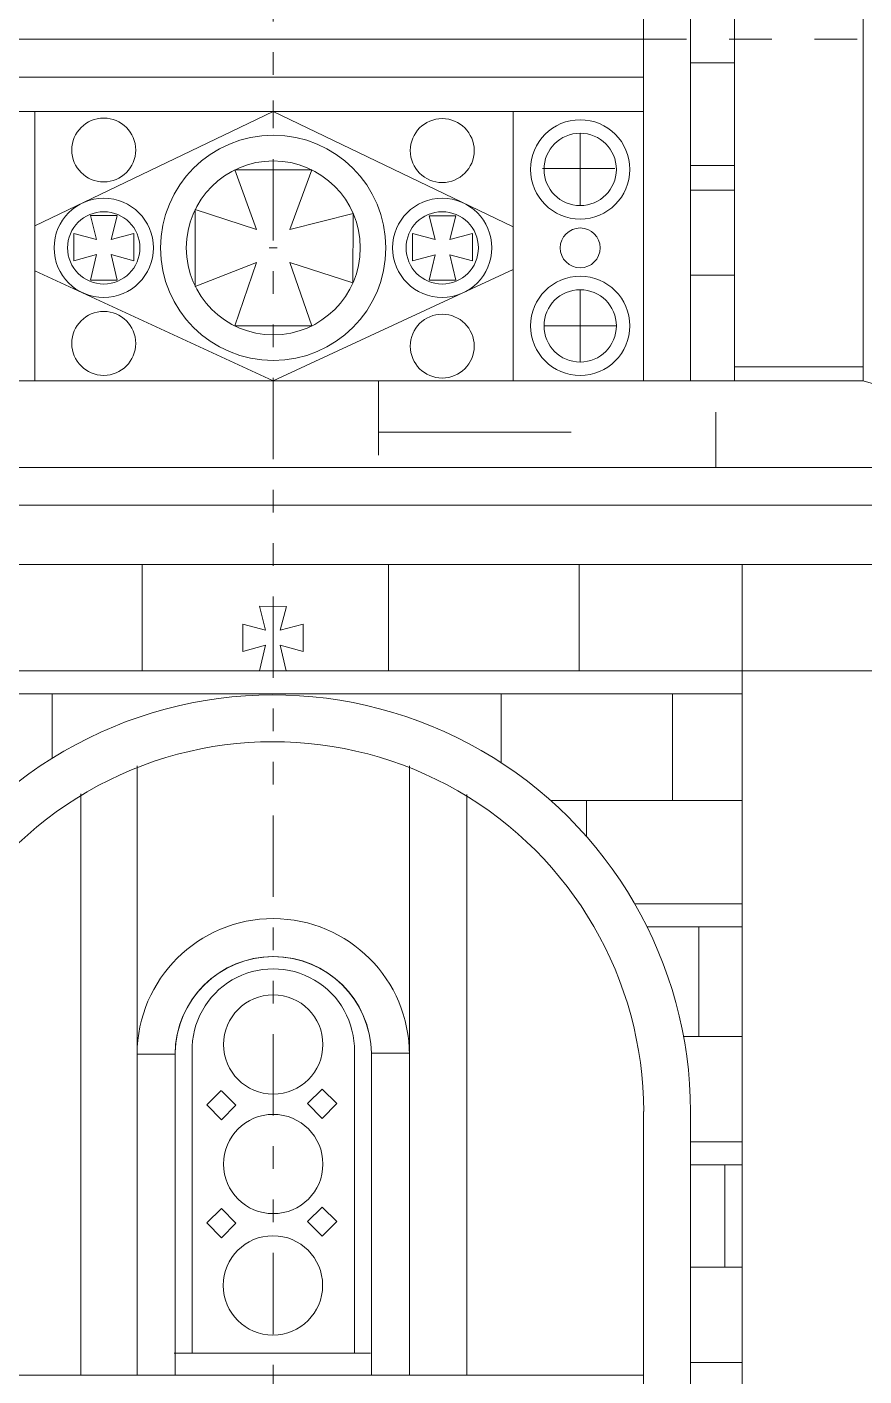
# Model space of a CAD drawing. Header units: millimetres. Extents: x -490789 to -449459, y 209001 to 327650.
# Drawn here: x -464339 to -461573, y 222303 to 226762 of the extents above; entities that cross this region are included whole.
import ezdxf

# ---------------------------------------------------------------- set-up
doc = ezdxf.new("R2010")
doc.units = ezdxf.units.MM
doc.header["$MEASUREMENT"] = 0
for name, pattern in [('2-Штрих-Штриховая', [723.19442, 264.583325, -105.833328, 70.555556, -105.833328, 70.555556, -105.833328]), ('Штрих-Штриховая', [546.805537, 264.583325, -105.833328, 70.555556, -105.833328]), ('Штриховая', [282.222223, 141.111112, -141.111112])]:
    doc.linetypes.add(name, pattern=pattern)
for name, color, linetype, lineweight in [('0_Ном._пера__12_Ном._пера__12_Ном._пера__12', 12, 'Continuous', 18), ('0_Ном._пера__7_Ном._пера__15_Ном._пера__15', 15, 'Continuous', 18), ('0_Ном._пера__7_Ном._пера__1_Ном._пера__1', 1, 'Continuous', 18), ('0_Ном._пера__7_Ном._пера__5_Ном._пера__5', 5, 'Continuous', 18), ('0_Ном._пера__7_Ном._пера__7_Ном._пера__1', 1, 'Continuous', 18), ('0_Ном._пера__7_Ном._пера__7_Ном._пера__7', 7, 'Continuous', 18), ('0_Ном._пера__7_Ном._пера__8_Ном._пера__8', 8, 'Continuous', 18), ('0_Ном_пера__1_Ном_пера__1_Ном_пера__1_Ном._пера__1_Ном_пера__1_Ном_пера__1_Ном_пера__1_Ном_пера__1_Ном_пера__1_Ном_пера__1_Ном_пера__1_Ном_пера__1_Ном_пера__1_Ном_пера__1_Ном_пера__1_Ном_пера__1_Ном_пера__1_Ном_пера__1_Ном_пера__1_Ном_пера__1_Ном_пера___D_Ном._пера__1', 1, 'Continuous', 18), ('0_Ном_пера__1_Ном_пера__1_Ном_пера__1_Ном._пера__1_Ном_пера__1_Ном_пера__1_Ном_пера__1_Ном_пера__1_Ном_пера__1_Ном_пера__1_Ном_пера__1_Ном_пера__1_Ном_пера__1_Ном_пера__1_Ном_пера__1_Ном_пера__1_Ном_пера__1_Ном_пера__1_Ном_пера__1_Ном_пера__1_Ном_пера___D_Ном._пера__7', 7, 'Continuous', 18), ('0_Ном_пера__1_Ном_пера__1_Ном_пера__1_Ном_пера__1_Ном_пера__1_Ном_пера__1_Ном_пера__1_Ном_пера__1_Ном_пера__1_Ном_пера__1_Ном._пера__1_Ном_пера__1_Ном_пера__1_Ном_пера__1_Ном_пера__1_Ном_пера__1_Ном_пера__1_Ном_пера__1_Ном_пера__1_Ном_пера__1_Ном_пера___D_Ном._пера__1', 1, 'Continuous', 18), ('0_Ном_пера__1_Ном_пера__1_Ном_пера__1_Ном_пера__1_Ном_пера__1_Ном_пера__1_Ном_пера__1_Ном_пера__1_Ном_пера__1_Ном_пера__1_Ном._пера__1_Ном_пера__1_Ном_пера__1_Ном_пера__1_Ном_пера__1_Ном_пера__1_Ном_пера__1_Ном_пера__1_Ном_пера__1_Ном_пера__1_Ном_пера___D_Ном._пера__7', 7, 'Continuous', 18), ('0_Ном_пера__5_Ном_пера__5_Ном_пера__5_Ном_пера__5_Ном_пера__5_Ном_пера__5_Ном_пера__5_Ном_пера__5_Ном_пера__5_Ном_пера__5_Ном_пера__5_Ном_пера__5_Ном_пера__5_Ном_пера__5_Ном_пера__5_Ном_пера__5_Ном._пера__5_Ном_пера__5_Ном_пера__5_Ном_пера__5_Ном_пера___7_Ном._пера__5', 5, 'Continuous', 18), ('0_Ном_пера__7_Ном_пера__7_Ном_пера__7_Ном_пера__7_Ном_пера__7_Ном_пера__7_Ном_пера__7_Ном_пера__7_Ном_пера__7_Ном._пера__7_Ном_пера__7_Ном_пера__7_Ном_пера__7_Ном_пера__7_Ном_пера__7_Ном_пера__7_Ном_пера__7_Ном_пера__7_Ном_пера__7_Ном_пера__7_Ном_пера___7_Ном._пера__7', 7, 'Continuous', 18), ('0_Ном_пера__7_Ном_пера__7_Ном_пера__7_Ном_пера__7_Ном_пера__7_Ном_пера__7_Ном_пера__7_Ном_пера__7_Ном_пера__7_Ном_пера__7_Ном_пера__7_Ном_пера__7_Ном_пера__7_Ном_пера__7_Ном_пера__7_Ном._пера__7_Ном_пера__7_Ном._пера__7_Ном_пера__7_Ном._пера__7_Ном_пера_2_Ном._пера__7', 7, 'Continuous', 18), ('0_Ном_пера__7_Ном_пера__7_Ном_пера__7_Ном_пера__7_Ном_пера__7_Ном_пера__7_Ном_пера__7_Ном_пера__7_Ном_пера__7_Ном_пера__7_Ном_пера__7_Ном_пера__7_Ном_пера__7_Ном_пера__7_Ном_пера__7_Ном_пера__7_Ном_пера__7_Ном_пера__7_Ном_пера__7_Ном_пера__7_Ном_пера__7_8_Ном._пера__1', 1, 'Continuous', 18), ('0_Ном_пера__7_Ном_пера__7_Ном_пера__7_Ном_пера__7_Ном_пера__7_Ном_пера__7_Ном_пера__7_Ном_пера__7_Ном_пера__7_Ном_пера__7_Ном_пера__7_Ном_пера__7_Ном_пера__7_Ном_пера__7_Ном_пера__7_Ном_пера__7_Ном_пера__7_Ном_пера__7_Ном_пера__7_Ном_пера__7_Ном_пера__7_8_Ном._пера__7', 7, 'Continuous', 18), ('0_Ном_пера__7_Ном_пера__7_Ном_пера__7_Ном_пера__7_Ном_пера__7_Ном_пера__7_Ном_пера__7_Ном_пера__7_Ном_пера__7_Ном_пера__7_Ном_пера__7_Ном_пера__7_Ном_пера__7_Ном_пера__7_Ном_пера__7_Ном_пера__7_Ном_пера__7_Ном_пера__7_Ном_пера__7_Ном_пера__7_Ном_пера__7_C_Ном._пера__1', 1, 'Continuous', 18), ('0_Ном_пера__7_Ном_пера__7_Ном_пера__7_Ном_пера__7_Ном_пера__7_Ном_пера__7_Ном_пера__7_Ном_пера__7_Ном_пера__7_Ном_пера__7_Ном_пера__7_Ном_пера__7_Ном_пера__7_Ном_пера__7_Ном_пера__7_Ном_пера__7_Ном_пера__7_Ном_пера__7_Ном_пера__7_Ном_пера__7_Ном_пера__7_C_Ном._пера__7', 7, 'Continuous', 18), ('hatch_Ном_пера__254_Ном_пера__254_Ном_пера__254_Ном._пера__254_Ном_пера__254_Ном._пера__9_Ном_пера__9_Ном_пера__9_Ном_пера__12_Ном_пера__12_Ном_пера__12_Ном_пера__12_Ном_пера__12_Ном_пера__12_Ном_пера__1_Ном_пера__1_Ном_пера__1_Ном_пера__1_Ном_пера__1_Н_B_Ном._пера__1', 1, 'Continuous', 18), ('hatch_Ном_пера__254_Ном_пера__254_Ном_пера__254_Ном._пера__254_Ном_пера__254_Ном._пера__9_Ном_пера__9_Ном_пера__9_Ном_пера__12_Ном_пера__12_Ном_пера__12_Ном_пера__12_Ном_пера__12_Ном_пера__12_Ном_пера__1_Ном_пера__1_Ном_пера__1_Ном_пера__1_Ном_пера__1_Н_B_Ном._пера__7', 7, 'Continuous', 18), ('Line 0.25_Ном_пера__7_Ном_пера__7_Ном_пера__7_Ном_пера__7_Ном_пера__7_Ном_пера__7_Ном_пера__7_Ном_пера__7_Ном_пера__7_Ном_пера__7_Ном_пера__7_Ном._пера__7_Ном._пера__7_Ном._пера__7_Ном._пера__7_Ном._пера__102_Ном._пера__102', 102, 'Continuous', 18)]:
    doc.layers.add(name, color=color, linetype=linetype, lineweight=lineweight)

msp = doc.modelspace()

# ---------------------------------------------------------------- linework, layer by layer
at = {"layer": '0_Ном._пера__12_Ном._пера__12_Ном._пера__12', "linetype": '2-Штрих-Штриховая'}
for p, q in [((-463525.4, 218105.7), (-463525.4, 234468.5)), ((-463525.4, 218101.4), (-463525.4, 230380.2))]:
    msp.add_line(p, q, dxfattribs=at)
at = {"layer": '0_Ном._пера__7_Ном._пера__15_Ном._пера__15', "linetype": 'Continuous'}
msp.add_line((-461976.2, 224633.7), (-461076.2, 224633.7), dxfattribs=at)
at = {"layer": '0_Ном._пера__7_Ном._пера__1_Ном._пера__1', "linetype": 'Continuous'}
msp.add_line((-461976.2, 223863.8), (-462330.9, 223863.8), dxfattribs=at)
at = {"layer": '0_Ном._пера__7_Ном._пера__5_Ном._пера__5', "linetype": 'Continuous'}
for centre in [(-463525.4, 223398.4), (-463525.4, 223003.3), (-463526.3, 222602.1)]:
    msp.add_circle(centre, 164.1, dxfattribs=at)
at = {"layer": '0_Ном._пера__7_Ном._пера__7_Ном._пера__1', "linetype": 'Continuous'}
msp.add_line((-462001.6, 226304.4), (-462146.6, 226304.4), dxfattribs=at)
for centre, radius, start, end in [((-463525.4, 223364.5), 450, 0, 179.7617), ((-463525.4, 223364.8), 324.3, 0.7789, 179.7264)]:
    msp.add_arc(centre, radius, start, end, dxfattribs=at)
at = {"layer": '0_Ном._пера__7_Ном._пера__7_Ном._пера__7', "linetype": 'Continuous'}
for p, q in [((-462001.6, 230286.8), (-462001.6, 225592.3)), ((-462301.4, 228614.6), (-462301.4, 225592.3)), ((-462146.6, 225593.4), (-462146.6, 228614.6)), ((-464751.6, 226721.6), (-462301.4, 226721.6)), ((-464751.6, 226596), (-462301.4, 226596)), ((-463525.4, 226482.8), (-463525.4, 226518.7)), ((-464751.6, 226482.8), (-462301.4, 226482.8)), ((-464313.8, 226482.8), (-464313.8, 225592.3)), ((-463525.4, 226482.8), (-464313.8, 226104.2)), ((-463525.4, 226482.8), (-462732.2, 226100.8)), ((-462732.2, 226482.8), (-462732.2, 225592.3)), ((-462511.1, 226410.6), (-462511.1, 226171.6)), ((-463398.3, 226289.5), (-463652.7, 226289.4)), ((-463580.6, 226092.9), (-463652.7, 226289.4)), ((-463398.3, 226289.5), (-463470.9, 226092.9)), ((-462635.4, 226294), (-462396.4, 226294)), ((-463783.2, 225904.5), (-463783.2, 226158.9)), ((-463783.2, 226158.9), (-463580.6, 226092.9)), ((-463470.9, 226092.9), (-463261.5, 226145.6)), ((-463261.5, 226145.6), (-463262, 225916.5)), ((-464313.8, 225956.3), (-463525.4, 225592.3)), ((-463580.6, 225982.9), (-463783.2, 225904.5)), ((-463652.5, 225773.8), (-463580.6, 225982.9)), ((-463525.4, 225592.3), (-462732.2, 225959.7)), ((-463262, 225916.5), (-463470.9, 225982.9)), ((-463470.9, 225982.9), (-463398.1, 225773.9)), ((-464129.8, 225925), (-464041, 225925)), ((-463010.6, 225924.9), (-462921.8, 225924.9)), ((-462511.1, 225893.3), (-462511.1, 225654.2)), ((-463398.1, 225773.9), (-463652.5, 225773.8)), ((-462630.6, 225773.8), (-462391.6, 225773.8)), ((-462001.6, 225637.9), (-461576.3, 225637.9)), ((-465983.3, 225592.3), (-461576.3, 225592.3)), ((-461576.3, 225592.3), (-460582.6, 225306.3)), ((-465983.3, 225305.6), (-461076.2, 225305.6)), ((-465852.7, 225305.6), (-460582.6, 225305.6)), ((-465983.3, 225180.7), (-460775.9, 225180.7)), ((-461076.2, 224985.6), (-465983.3, 224985.6)), ((-463958.5, 224985.6), (-463958.5, 224633.7)), ((-463144.4, 224985.6), (-463144.4, 224633.7)), ((-462514.1, 224985.6), (-462514.1, 224633.7)), ((-461976.2, 219305.6), (-461976.2, 224985.6)), ((-464256.1, 224557.6), (-464256.1, 224344.4)), ((-462772.5, 224557.6), (-462772.5, 224330.3)), ((-462206.5, 224557.6), (-462206.5, 224204.4)), ((-463975.4, 224319.4), (-463975.4, 222305.6)), ((-463075.4, 224319.4), (-463075.4, 222305.6)), ((-464161.6, 224227.3), (-464161.6, 222305.6)), ((-462885.3, 224225), (-462885.3, 222305.6)), ((-462607.9, 224204.4), (-461976.2, 224204.4)), ((-462489.8, 224204.4), (-462489.8, 224085.5)), ((-462119.3, 223787.8), (-462119.3, 223425.1)), ((-463975.4, 223407), (-463975.4, 222305.6)), ((-463849.6, 223371.7), (-463849.6, 222305.6)), ((-463793.6, 223381.9), (-463793.6, 222378.1)), ((-463257.2, 223381.9), (-463257.2, 222378.1)), ((-463201.2, 223370.7), (-463201.2, 222305.6)), ((-463075.4, 223395.7), (-463075.4, 222305.6)), ((-462301.4, 223176.8), (-462301.4, 219305.6)), ((-462146.6, 223176.8), (-462146.6, 219305.6)), ((-461976.2, 222662.1), (-462146.6, 222662.1)), ((-463853, 222378.1), (-463204.5, 222378.1)), ((-464751.6, 222305.6), (-462301.4, 222305.6))]:
    msp.add_line(p, q, dxfattribs=at)
for centre, radius in [((-464085.5, 226355.2), 105.6), ((-462967, 226353.3), 105.6), ((-462511.1, 226291.1), 164.1), ((-463525.4, 226031.7), 372.3), ((-462511.1, 226291.1), 119.5), ((-463525.4, 226031.7), 287.5), ((-464085.5, 226031.7), 164.1), ((-462967, 226031.7), 164.1), ((-464085.5, 226031.7), 119.5), ((-462967, 226031.7), 119.5), ((-462511.1, 226031.7), 65.9), ((-462511.1, 225773.8), 164.1), ((-462511.1, 225773.8), 119.5), ((-464085.5, 225715.9), 105.6), ((-462967, 225706.9), 105.6), ((-463525.4, 223398.4), 164.1), ((-463525.4, 223003.3), 164.1), ((-463526.3, 222602.1), 164.1)]:
    msp.add_circle(centre, radius, dxfattribs=at)
for centre, radius, start, end in [((-463525.4, 223175.2), 1378.8, 0.0673, 180.1505), ((-463525.4, 223175.2), 1224.2, 0.0758, 180.1505), ((-463525.4, 223364.5), 450, 0, 179.7617), ((-463525.4, 223364.8), 324.3, 0.7789, 178.7941), ((-463525.4, 223380.2), 268.3, 358.7614, 181.2231), ((-463525.4, 223380.2), 268.3, 358.7614, 181.2231)]:
    msp.add_arc(centre, radius, start, end, dxfattribs=at)
at = {"layer": '0_Ном._пера__7_Ном._пера__8_Ном._пера__8', "linetype": 'Continuous'}
for p, q in [((-463177.1, 225592.3), (-463177.1, 225346.4)), ((-462062.7, 225488.4), (-462062.7, 225305.6)), ((-463177.1, 225422.6), (-462541.4, 225422.6))]:
    msp.add_line(p, q, dxfattribs=at)
at = {"layer": '0_Ном_пера__1_Ном_пера__1_Ном_пера__1_Ном._пера__1_Ном_пера__1_Ном_пера__1_Ном_пера__1_Ном_пера__1_Ном_пера__1_Ном_пера__1_Ном_пера__1_Ном_пера__1_Ном_пера__1_Ном_пера__1_Ном_пера__1_Ном_пера__1_Ном_пера__1_Ном_пера__1_Ном_пера__1_Ном_пера__1_Ном_пера___D_Ном._пера__1', "linetype": 'Continuous'}
for p, q in [((-465060.5, 224633.7), (-461976.2, 224633.7)), ((-465057.1, 224557.6), (-461976.2, 224557.6)), ((-462290.1, 223787.8), (-461976.2, 223787.8)), ((-462146.6, 223076.8), (-461976.2, 223076.8)), ((-462146.6, 223000.8), (-461976.2, 223000.8))]:
    msp.add_line(p, q, dxfattribs=at)
at = {"layer": '0_Ном_пера__1_Ном_пера__1_Ном_пера__1_Ном._пера__1_Ном_пера__1_Ном_пера__1_Ном_пера__1_Ном_пера__1_Ном_пера__1_Ном_пера__1_Ном_пера__1_Ном_пера__1_Ном_пера__1_Ном_пера__1_Ном_пера__1_Ном_пера__1_Ном_пера__1_Ном_пера__1_Ном_пера__1_Ном_пера__1_Ном_пера___D_Ном._пера__7', "linetype": 'Continuous'}
msp.add_line((-462146.6, 226643.1), (-462001.6, 226643.1), dxfattribs=at)
at = {"layer": '0_Ном_пера__1_Ном_пера__1_Ном_пера__1_Ном_пера__1_Ном_пера__1_Ном_пера__1_Ном_пера__1_Ном_пера__1_Ном_пера__1_Ном_пера__1_Ном._пера__1_Ном_пера__1_Ном_пера__1_Ном_пера__1_Ном_пера__1_Ном_пера__1_Ном_пера__1_Ном_пера__1_Ном_пера__1_Ном_пера__1_Ном_пера___D_Ном._пера__1', "linetype": 'Continuous'}
msp.add_line((-463625.6, 224788.1), (-463625.6, 224697.7), dxfattribs=at)
at = {"layer": '0_Ном_пера__1_Ном_пера__1_Ном_пера__1_Ном_пера__1_Ном_пера__1_Ном_пера__1_Ном_пера__1_Ном_пера__1_Ном_пера__1_Ном_пера__1_Ном._пера__1_Ном_пера__1_Ном_пера__1_Ном_пера__1_Ном_пера__1_Ном_пера__1_Ном_пера__1_Ном_пера__1_Ном_пера__1_Ном_пера__1_Ном_пера___D_Ном._пера__7', "linetype": 'Continuous'}
for p, q in [((-464184.5, 226079.6), (-464184.5, 225989.3)), ((-463065.3, 226078.9), (-463065.3, 225988.6))]:
    msp.add_line(p, q, dxfattribs=at)
at = {"layer": '0_Ном_пера__5_Ном_пера__5_Ном_пера__5_Ном_пера__5_Ном_пера__5_Ном_пера__5_Ном_пера__5_Ном_пера__5_Ном_пера__5_Ном_пера__5_Ном_пера__5_Ном_пера__5_Ном_пера__5_Ном_пера__5_Ном_пера__5_Ном_пера__5_Ном._пера__5_Ном_пера__5_Ном_пера__5_Ном_пера__5_Ном_пера___7_Ном._пера__5', "linetype": 'Continuous'}
for p, q in [((-463697.1, 223245.9), (-463745.3, 223198.8)), ((-463696.7, 223245.7), (-463649, 223198.1)), ((-463363.5, 223250.9), (-463411.7, 223203.7)), ((-463363.5, 223250.9), (-463315.8, 223203.2)), ((-463744.9, 223198.6), (-463696.7, 223149.1)), ((-463649, 223198.1), (-463696.7, 223149.1)), ((-463411.7, 223203.7), (-463363.5, 223154.3)), ((-463315.8, 223203.2), (-463363.5, 223154.3)), ((-463696.7, 222855.8), (-463744.9, 222808.7)), ((-463696.7, 222855.8), (-463649, 222808.1)), ((-463363.5, 222861), (-463411.7, 222813.8)), ((-463363.5, 222861), (-463315.8, 222813.3)), ((-463744.9, 222808.7), (-463696.7, 222759.2)), ((-463649, 222808.1), (-463696.7, 222759.2)), ((-463411.7, 222813.8), (-463363.5, 222764.4)), ((-463315.8, 222813.3), (-463363.5, 222764.4))]:
    msp.add_line(p, q, dxfattribs=at)
at = {"layer": '0_Ном_пера__7_Ном_пера__7_Ном_пера__7_Ном_пера__7_Ном_пера__7_Ном_пера__7_Ном_пера__7_Ном_пера__7_Ном_пера__7_Ном._пера__7_Ном_пера__7_Ном_пера__7_Ном_пера__7_Ном_пера__7_Ном_пера__7_Ном_пера__7_Ном_пера__7_Ном_пера__7_Ном_пера__7_Ном_пера__7_Ном_пера___7_Ном._пера__7', "linetype": 'Continuous'}
for p, q in [((-462001.6, 225941.7), (-462146.6, 225941.7)), ((-461976.2, 223425.1), (-462169.4, 223425.1))]:
    msp.add_line(p, q, dxfattribs=at)
at = {"layer": '0_Ном_пера__7_Ном_пера__7_Ном_пера__7_Ном_пера__7_Ном_пера__7_Ном_пера__7_Ном_пера__7_Ном_пера__7_Ном_пера__7_Ном_пера__7_Ном_пера__7_Ном_пера__7_Ном_пера__7_Ном_пера__7_Ном_пера__7_Ном._пера__7_Ном_пера__7_Ном._пера__7_Ном_пера__7_Ном._пера__7_Ном_пера_2_Ном._пера__7', "linetype": 'Continuous'}
msp.add_line((-462033.5, 223000.8), (-462033.5, 222664.9), dxfattribs=at)
at = {"layer": '0_Ном_пера__7_Ном_пера__7_Ном_пера__7_Ном_пера__7_Ном_пера__7_Ном_пера__7_Ном_пера__7_Ном_пера__7_Ном_пера__7_Ном_пера__7_Ном_пера__7_Ном_пера__7_Ном_пера__7_Ном_пера__7_Ном_пера__7_Ном_пера__7_Ном_пера__7_Ном_пера__7_Ном_пера__7_Ном_пера__7_Ном_пера__7_8_Ном._пера__1', "linetype": 'Continuous'}
for p, q in [((-463570.9, 224846.9), (-463550.6, 224768)), ((-463482, 224846.6), (-463502.3, 224768)), ((-463550.6, 224768), (-463625.7, 224788.1)), ((-463427, 224788.1), (-463502.3, 224768)), ((-463550.6, 224717.9), (-463625.6, 224697.7)), ((-463570.9, 224633.5), (-463550.6, 224717.9)), ((-463502.2, 224717.9), (-463482.2, 224633.7)), ((-463426.9, 224697.7), (-463502.2, 224717.9))]:
    msp.add_line(p, q, dxfattribs=at)
at = {"layer": '0_Ном_пера__7_Ном_пера__7_Ном_пера__7_Ном_пера__7_Ном_пера__7_Ном_пера__7_Ном_пера__7_Ном_пера__7_Ном_пера__7_Ном_пера__7_Ном_пера__7_Ном_пера__7_Ном_пера__7_Ном_пера__7_Ном_пера__7_Ном_пера__7_Ном_пера__7_Ном_пера__7_Ном_пера__7_Ном_пера__7_Ном_пера__7_8_Ном._пера__7', "linetype": 'Continuous'}
for p, q in [((-464129.8, 226138.5), (-464109.4, 226059.6)), ((-464040.8, 226138.1), (-464061.2, 226059.6)), ((-463010.6, 226137.8), (-462990.2, 226058.9)), ((-462921.6, 226137.5), (-462942, 226058.9)), ((-464109.4, 226059.6), (-464184.5, 226079.6)), ((-463985.8, 226079.6), (-464061.2, 226059.6)), ((-462990.2, 226058.9), (-463065.3, 226079)), ((-462866.6, 226079), (-462942, 226058.9)), ((-464109.4, 226009.4), (-464184.5, 225989.3)), ((-464129.8, 225925), (-464109.4, 226009.4)), ((-464061.1, 226009.4), (-464041, 225925.2)), ((-463985.8, 225989.2), (-464061.1, 226009.4)), ((-462990.2, 226008.8), (-463065.3, 225988.6)), ((-463010.6, 225924.4), (-462990.2, 226008.8)), ((-462941.9, 226008.8), (-462921.8, 225924.5)), ((-462866.6, 225988.6), (-462941.9, 226008.8))]:
    msp.add_line(p, q, dxfattribs=at)
at = {"layer": '0_Ном_пера__7_Ном_пера__7_Ном_пера__7_Ном_пера__7_Ном_пера__7_Ном_пера__7_Ном_пера__7_Ном_пера__7_Ном_пера__7_Ном_пера__7_Ном_пера__7_Ном_пера__7_Ном_пера__7_Ном_пера__7_Ном_пера__7_Ном_пера__7_Ном_пера__7_Ном_пера__7_Ном_пера__7_Ном_пера__7_Ном_пера__7_C_Ном._пера__1', "linetype": 'Continuous'}
for p, q in [((-462146.6, 226222.1), (-462001.6, 226222.1)), ((-463201.2, 223369.2), (-463075.4, 223369.2)), ((-463975.4, 223366.4), (-463849.6, 223366.4)), ((-462146.6, 222347.1), (-461976.2, 222347.1))]:
    msp.add_line(p, q, dxfattribs=at)
at = {"layer": '0_Ном_пера__7_Ном_пера__7_Ном_пера__7_Ном_пера__7_Ном_пера__7_Ном_пера__7_Ном_пера__7_Ном_пера__7_Ном_пера__7_Ном_пера__7_Ном_пера__7_Ном_пера__7_Ном_пера__7_Ном_пера__7_Ном_пера__7_Ном_пера__7_Ном_пера__7_Ном_пера__7_Ном_пера__7_Ном_пера__7_Ном_пера__7_C_Ном._пера__1', "linetype": 'Штрих-Штриховая'}
msp.add_line((-463539.3, 226031.7), (-463512.8, 226031.7), dxfattribs=at)
at = {"layer": '0_Ном_пера__7_Ном_пера__7_Ном_пера__7_Ном_пера__7_Ном_пера__7_Ном_пера__7_Ном_пера__7_Ном_пера__7_Ном_пера__7_Ном_пера__7_Ном_пера__7_Ном_пера__7_Ном_пера__7_Ном_пера__7_Ном_пера__7_Ном_пера__7_Ном_пера__7_Ном_пера__7_Ном_пера__7_Ном_пера__7_Ном_пера__7_C_Ном._пера__7', "linetype": 'Continuous'}
msp.add_line((-461576.3, 225592.3), (-461576.3, 230286.8), dxfattribs=at)
at = {"layer": 'hatch_Ном_пера__254_Ном_пера__254_Ном_пера__254_Ном._пера__254_Ном_пера__254_Ном._пера__9_Ном_пера__9_Ном_пера__9_Ном_пера__12_Ном_пера__12_Ном_пера__12_Ном_пера__12_Ном_пера__12_Ном_пера__12_Ном_пера__1_Ном_пера__1_Ном_пера__1_Ном_пера__1_Ном_пера__1_Н_B_Ном._пера__1', "linetype": 'Continuous'}
for p, q in [((-463482.2, 224846.6), (-463570.9, 224846.9)), ((-463427, 224788.1), (-463426.9, 224697.7))]:
    msp.add_line(p, q, dxfattribs=at)
at = {"layer": 'hatch_Ном_пера__254_Ном_пера__254_Ном_пера__254_Ном._пера__254_Ном_пера__254_Ном._пера__9_Ном_пера__9_Ном_пера__9_Ном_пера__12_Ном_пера__12_Ном_пера__12_Ном_пера__12_Ном_пера__12_Ном_пера__12_Ном_пера__1_Ном_пера__1_Ном_пера__1_Ном_пера__1_Ном_пера__1_Н_B_Ном._пера__7', "linetype": 'Continuous'}
for p, q in [((-464041, 226138.2), (-464129.8, 226138.4)), ((-462921.8, 226137.5), (-463010.6, 226137.8)), ((-463985.8, 226079.6), (-463985.8, 225989.2)), ((-462866.6, 226079), (-462866.6, 225988.6))]:
    msp.add_line(p, q, dxfattribs=at)
at = {"layer": 'Line 0.25_Ном_пера__7_Ном_пера__7_Ном_пера__7_Ном_пера__7_Ном_пера__7_Ном_пера__7_Ном_пера__7_Ном_пера__7_Ном_пера__7_Ном_пера__7_Ном_пера__7_Ном._пера__7_Ном._пера__7_Ном._пера__7_Ном._пера__7_Ном._пера__102_Ном._пера__102', "linetype": 'Штриховая'}
msp.add_line((-462301.4, 226721.6), (-454183.6, 226721.6), dxfattribs=at)

doc.saveas('drawing.dxf')
